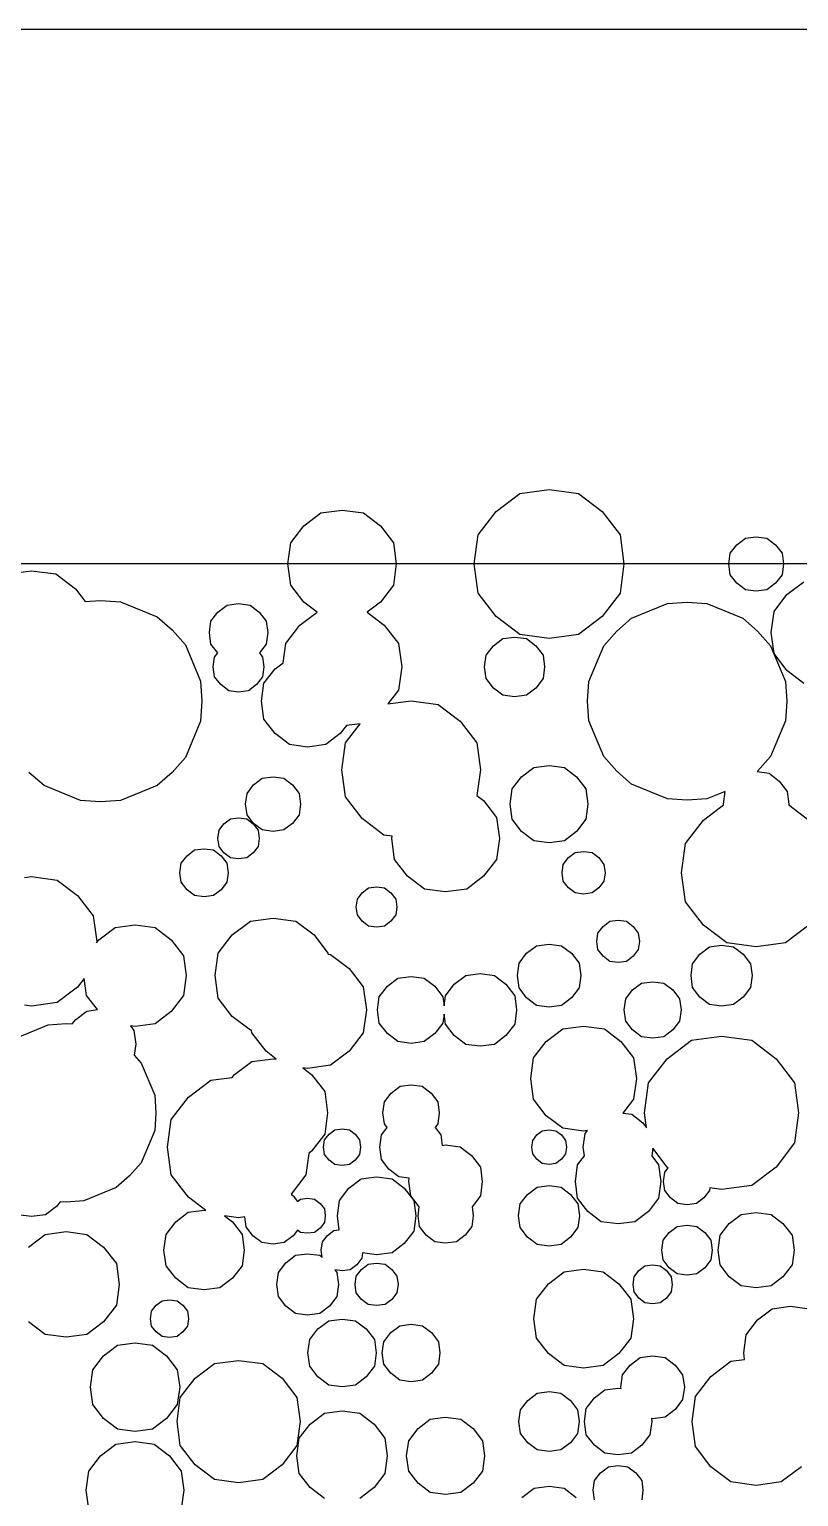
# Model space of a CAD drawing. Extents: x 58 to 158, y 90 to 190.
# Drawn here: x 81.25 to 98.53, y 156.76 to 189.7 of the extents above; entities that cross this region are included whole.
import ezdxf

# ---------------------------------------------------------------- set-up
doc = ezdxf.new("R2010")
doc.units = 0
doc.layers.get('0').update_dxf_attribs({"linetype": 'CONTINUOUS'})

msp = doc.modelspace()

# ---------------------------------------------------------------- linework, layer by layer
at = {"color": 7}
for p, q in [((157.951, 189.701), (57.9508, 189.701)), ((147.95, 177.701), (70.4494, 177.701))]:
    msp.add_line(p, q, dxfattribs=at)
at = {"color": 15}
for p, q in [((91.736, 178.882), (92.2651, 179.283)), ((92.2651, 179.283), (92.9252, 179.371)), ((92.9252, 179.371), (93.5852, 179.283)), ((93.5852, 179.283), (94.1144, 178.882)), ((91.3324, 178.355), (91.736, 178.882)), ((94.1144, 178.882), (94.5183, 178.355)), ((91.2442, 177.701), (91.3324, 178.355)), ((94.5183, 178.355), (94.6065, 177.701)), ((91.3324, 177.045), (91.2442, 177.701)), ((94.6065, 177.701), (94.5183, 177.045)), ((91.736, 176.518), (91.3324, 177.045)), ((94.5183, 177.045), (94.1144, 176.518)), ((92.2651, 176.117), (91.736, 176.518)), ((94.1144, 176.518), (93.5852, 176.117)), ((91.6725, 175.864), (91.8849, 176.025)), ((91.8849, 176.025), (92.1508, 176.059)), ((92.1508, 176.059), (92.4154, 176.025)), ((92.9252, 176.029), (92.2651, 176.117)), ((92.4154, 176.025), (92.6275, 175.864)), ((93.5852, 176.117), (92.9252, 176.029)), ((91.4756, 175.39), (91.5113, 175.653)), ((91.5113, 175.653), (91.6725, 175.864)), ((92.6275, 175.864), (92.7887, 175.653)), ((92.7887, 175.653), (92.8247, 175.39)), ((91.5113, 175.127), (91.4756, 175.39)), ((92.8247, 175.39), (92.7887, 175.127)), ((91.6725, 174.916), (91.5113, 175.127)), ((91.8849, 174.756), (91.6725, 174.916)), ((92.6275, 174.916), (92.4154, 174.756)), ((92.7887, 175.127), (92.6275, 174.916)), ((92.1508, 174.72), (91.8849, 174.756)), ((92.4154, 174.756), (92.1508, 174.72)), ((89.5766, 165.976), (89.8246, 166.009)), ((89.8246, 166.009), (90.074, 165.976)), ((89.2253, 165.626), (89.378, 165.825)), ((89.378, 165.825), (89.5766, 165.976)), ((90.074, 165.976), (90.2727, 165.825)), ((90.2727, 165.825), (90.424, 165.626)), ((89.1921, 165.38), (89.2253, 165.626)), ((89.2253, 165.133), (89.1921, 165.38)), ((90.424, 165.626), (90.4586, 165.38)), ((90.4586, 165.38), (90.424, 165.133)), ((89.1575, 164.885), (89.2874, 165.053)), ((89.2874, 165.053), (89.2253, 165.133)), ((90.424, 165.133), (90.3633, 165.053)), ((90.3633, 165.053), (90.4931, 164.885)), ((89.1205, 164.609), (89.1575, 164.885)), ((90.4931, 164.885), (90.5245, 164.65)), ((89.1575, 164.335), (89.1205, 164.609)), ((90.5245, 164.65), (90.6004, 164.66)), ((90.6004, 164.66), (90.9242, 164.616)), ((90.9242, 164.616), (91.1835, 164.419)), ((91.1835, 164.419), (91.3818, 164.162)), ((89.3272, 164.115), (89.1575, 164.335)), ((89.5491, 163.946), (89.3272, 164.115)), ((91.3818, 164.162), (91.4245, 163.841)), ((89.7848, 163.915), (89.5491, 163.946)), ((89.7749, 163.841), (89.7848, 163.915)), ((89.8179, 163.518), (89.7749, 163.841)), ((91.4245, 163.841), (91.3818, 163.518)), ((92.4415, 163.551), (92.6564, 163.714)), ((92.6564, 163.714), (92.9252, 163.75)), ((92.9252, 163.75), (93.194, 163.714)), ((93.194, 163.714), (93.4089, 163.551)), ((90.0081, 163.273), (89.8179, 163.518)), ((91.3818, 163.518), (91.1931, 163.273)), ((92.2761, 163.338), (92.4415, 163.551)), ((93.4089, 163.551), (93.5729, 163.338)), ((89.9806, 163.07), (90.0081, 163.273)), ((90.0134, 162.829), (89.9806, 163.07)), ((91.2192, 163.07), (91.1874, 162.829)), ((91.1931, 163.273), (91.2192, 163.07)), ((92.2405, 163.07), (92.2761, 163.338)), ((92.2761, 162.803), (92.2405, 163.07)), ((93.5729, 163.338), (93.6103, 163.07)), ((93.6103, 163.07), (93.5729, 162.803)), ((90.1622, 162.635), (90.0134, 162.829)), ((91.1874, 162.829), (91.0389, 162.635)), ((92.4415, 162.589), (92.2761, 162.803)), ((93.5729, 162.803), (93.4089, 162.589)), ((90.3566, 162.487), (90.1622, 162.635)), ((90.6004, 162.454), (90.3566, 162.487)), ((90.8431, 162.487), (90.6004, 162.454)), ((91.0389, 162.635), (90.8431, 162.487)), ((92.6564, 162.425), (92.4415, 162.589)), ((92.9252, 162.391), (92.6564, 162.425)), ((93.194, 162.425), (92.9252, 162.391)), ((93.4089, 162.589), (93.194, 162.425)), ((92.3149, 156.746), (92.5862, 156.953)), ((92.5862, 156.953), (92.9252, 156.997)), ((92.9252, 156.997), (93.2642, 156.953)), ((93.2642, 156.953), (93.5359, 156.746))]:
    msp.add_line(p, q, dxfattribs=at)
at = {"color": 9}
for p, q in [((87.4159, 178.554), (87.7976, 178.845)), ((87.7976, 178.845), (88.2756, 178.908)), ((88.2756, 178.908), (88.7525, 178.845)), ((88.7525, 178.845), (89.1342, 178.554)), ((87.1238, 178.174), (87.4159, 178.554)), ((89.1342, 178.554), (89.4263, 178.174)), ((87.0589, 177.701), (87.1238, 178.174)), ((89.4263, 178.174), (89.4913, 177.701)), ((80.7515, 177.476), (81.3001, 177.549)), ((81.3001, 177.549), (81.8487, 177.476)), ((87.1238, 177.227), (87.0589, 177.701)), ((89.4913, 177.701), (89.4263, 177.227)), ((81.8487, 177.476), (82.2896, 177.143)), ((87.4159, 176.846), (87.1238, 177.227)), ((89.4263, 177.227), (89.1342, 176.846)), ((82.2896, 177.143), (82.5073, 176.859)), ((82.5073, 176.859), (82.8506, 176.882)), ((82.8506, 176.882), (83.2997, 176.852)), ((83.2997, 176.852), (84.1209, 176.514)), ((87.3291, 176.33), (87.7122, 176.62)), ((87.7122, 176.62), (87.4159, 176.846)), ((89.1342, 176.846), (88.8379, 176.62)), ((88.8379, 176.62), (89.221, 176.33)), ((84.1209, 176.514), (84.4599, 176.22)), ((84.4599, 176.22), (84.7563, 175.882)), ((87.0081, 175.912), (87.3291, 176.33)), ((89.221, 176.33), (89.5421, 175.912)), ((84.7563, 175.882), (85.0967, 175.067)), ((86.9502, 175.485), (87.0081, 175.912)), ((89.5421, 175.912), (89.6137, 175.39)), ((86.5202, 175.023), (86.7682, 175.347)), ((86.7682, 175.347), (86.9502, 175.485)), ((89.6137, 175.39), (89.5421, 174.869)), ((85.0967, 175.067), (85.127, 174.619)), ((86.4651, 174.619), (86.5202, 175.023)), ((85.127, 174.619), (85.0967, 174.173)), ((86.5202, 174.217), (86.4651, 174.619)), ((89.5421, 174.869), (89.3039, 174.558)), ((89.3039, 174.558), (89.8246, 174.626)), ((89.8246, 174.626), (90.4353, 174.545)), ((90.4353, 174.545), (90.9257, 174.173)), ((85.0967, 174.173), (84.7563, 173.359)), ((86.7682, 173.893), (86.5202, 174.217)), ((88.3708, 174.074), (88.2315, 173.893)), ((88.35, 173.687), (88.6795, 174.114)), ((88.6795, 174.114), (88.3708, 174.074)), ((90.9257, 174.173), (91.2992, 173.687)), ((87.0934, 173.647), (86.7682, 173.893)), ((87.4998, 173.591), (87.0934, 173.647)), ((87.9066, 173.647), (87.4998, 173.591)), ((88.2315, 173.893), (87.9066, 173.647)), ((88.2689, 173.08), (88.35, 173.687)), ((91.2992, 173.687), (91.3818, 173.08)), ((84.7563, 173.359), (84.4599, 173.021)), ((81.5799, 172.726), (81.2408, 173.021)), ((84.4599, 173.021), (84.1209, 172.726)), ((88.35, 172.474), (88.2689, 173.08)), ((91.3818, 173.08), (91.3035, 172.504)), ((82.3997, 172.388), (81.5799, 172.726)), ((84.1209, 172.726), (83.2997, 172.388)), ((82.8506, 172.358), (82.3997, 172.388)), ((83.2997, 172.388), (82.8506, 172.358)), ((88.725, 171.986), (88.35, 172.474)), ((91.3035, 172.504), (91.4548, 172.39)), ((91.4548, 172.39), (91.7455, 172.011)), ((89.2143, 171.615), (88.725, 171.986)), ((91.7455, 172.011), (91.809, 171.54)), ((89.3974, 171.59), (89.2143, 171.615)), ((84.7919, 171.151), (84.963, 171.281)), ((84.963, 171.281), (85.175, 171.31)), ((85.175, 171.31), (85.3874, 171.281)), ((85.3874, 171.281), (85.5581, 171.151)), ((89.3907, 171.54), (89.3974, 171.59)), ((89.4539, 171.068), (89.3907, 171.54)), ((91.809, 171.54), (91.7455, 171.068)), ((84.6321, 170.771), (84.661, 170.982)), ((84.661, 170.982), (84.7919, 171.151)), ((85.5581, 171.151), (85.689, 170.982)), ((85.689, 170.982), (85.7169, 170.771)), ((89.7449, 170.691), (89.4539, 171.068)), ((91.7455, 171.068), (91.4548, 170.691)), ((84.661, 170.559), (84.6321, 170.771)), ((85.7169, 170.771), (85.689, 170.559)), ((90.1252, 170.403), (89.7449, 170.691)), ((91.4548, 170.691), (91.0745, 170.403)), ((84.7919, 170.389), (84.661, 170.559)), ((84.963, 170.259), (84.7919, 170.389)), ((85.5581, 170.389), (85.3874, 170.259)), ((85.689, 170.559), (85.5581, 170.389)), ((88.6174, 170.178), (88.7278, 170.321)), ((88.7278, 170.321), (88.8711, 170.43)), ((88.8711, 170.43), (89.0503, 170.454)), ((89.0503, 170.454), (89.2295, 170.43)), ((89.2295, 170.43), (89.3727, 170.321)), ((89.3727, 170.321), (89.4828, 170.178)), ((90.6004, 170.339), (90.1252, 170.403)), ((91.0745, 170.403), (90.6004, 170.339)), ((85.175, 170.232), (84.963, 170.259)), ((85.3874, 170.259), (85.175, 170.232)), ((88.5941, 170), (88.6174, 170.178)), ((88.6174, 169.823), (88.5941, 170)), ((89.4828, 170.178), (89.5064, 170)), ((89.5064, 170), (89.4828, 169.823)), ((88.7278, 169.679), (88.6174, 169.823)), ((88.8711, 169.57), (88.7278, 169.679)), ((89.3727, 169.679), (89.2295, 169.57)), ((89.4828, 169.823), (89.3727, 169.679)), ((89.0503, 169.547), (88.8711, 169.57)), ((89.2295, 169.57), (89.0503, 169.547)), ((81.6074, 162.653), (82.0745, 162.715)), ((82.0745, 162.715), (82.5429, 162.653)), ((95.625, 162.697), (95.8039, 162.832)), ((95.8039, 162.832), (96.0244, 162.862)), ((96.0244, 162.862), (96.2462, 162.832)), ((96.2462, 162.832), (96.4255, 162.697)), ((81.2313, 162.367), (81.6074, 162.653)), ((82.5429, 162.653), (82.9179, 162.367)), ((95.4595, 162.3), (95.4899, 162.52)), ((95.4899, 162.52), (95.625, 162.697)), ((96.4255, 162.697), (96.5606, 162.52)), ((96.5606, 162.52), (96.5909, 162.3)), ((82.9179, 162.367), (83.2044, 161.995)), ((95.4899, 162.08), (95.4595, 162.3)), ((95.625, 161.903), (95.4899, 162.08)), ((96.5606, 162.08), (96.4255, 161.903)), ((96.5909, 162.3), (96.5606, 162.08)), ((83.2044, 161.995), (83.2679, 161.53)), ((95.8039, 161.768), (95.625, 161.903)), ((96.0244, 161.739), (95.8039, 161.768)), ((96.2462, 161.768), (96.0244, 161.739)), ((96.4255, 161.903), (96.2462, 161.768)), ((83.2679, 161.53), (83.2044, 161.065)), ((83.2044, 161.065), (82.9179, 160.692)), ((81.6074, 160.408), (81.2313, 160.692)), ((82.0745, 160.346), (81.6074, 160.408)), ((82.5429, 160.408), (82.0745, 160.346)), ((82.9179, 160.692), (82.5429, 160.408)), ((84.9725, 159.421), (85.4082, 159.752)), ((85.4082, 159.752), (85.9497, 159.824)), ((85.9497, 159.824), (86.4926, 159.752)), ((86.4926, 159.752), (86.928, 159.421)), ((84.6406, 158.99), (84.9725, 159.421)), ((86.928, 159.421), (87.2603, 158.99)), ((84.5675, 158.449), (84.6406, 158.99)), ((87.2603, 158.99), (87.3333, 158.449)), ((84.6406, 157.911), (84.5675, 158.449)), ((87.3333, 158.449), (87.2603, 157.911)), ((84.9725, 157.478), (84.6406, 157.911)), ((87.2603, 157.911), (86.928, 157.478)), ((85.4082, 157.149), (84.9725, 157.478)), ((86.928, 157.478), (86.4926, 157.149)), ((85.9497, 157.076), (85.4082, 157.149)), ((86.4926, 157.149), (85.9497, 157.076))]:
    msp.add_line(p, q, dxfattribs=at)
at = {"color": 102}
for p, q in [((97.1391, 178.133), (97.3335, 178.279)), ((97.3335, 178.279), (97.5748, 178.313)), ((97.5748, 178.313), (97.8172, 178.279)), ((97.8172, 178.279), (98.0101, 178.133)), ((96.9589, 177.701), (96.992, 177.94)), ((96.992, 177.94), (97.1391, 178.133)), ((98.0101, 178.133), (98.159, 177.94)), ((98.159, 177.94), (98.1908, 177.701)), ((96.992, 177.46), (96.9589, 177.701)), ((98.1908, 177.701), (98.159, 177.46)), ((97.1391, 177.267), (96.992, 177.46)), ((97.3335, 177.121), (97.1391, 177.267)), ((98.0101, 177.267), (97.8172, 177.121)), ((98.159, 177.46), (98.0101, 177.267)), ((97.5748, 177.087), (97.3335, 177.121)), ((97.8172, 177.121), (97.5748, 177.087)), ((94.7773, 176.481), (95.5834, 176.813)), ((95.5834, 176.813), (96.0244, 176.842)), ((96.0244, 176.842), (96.4667, 176.813)), ((96.4667, 176.813), (97.2728, 176.481)), ((94.4439, 176.192), (94.7773, 176.481)), ((97.2728, 176.481), (97.6066, 176.192)), ((94.1518, 175.861), (94.4439, 176.192)), ((97.6066, 176.192), (97.8987, 175.861)), ((93.8181, 175.059), (94.1518, 175.861)), ((97.8987, 175.861), (98.232, 175.059)), ((93.7877, 174.619), (93.8181, 175.059)), ((98.232, 175.059), (98.2624, 174.619)), ((93.8181, 174.181), (93.7877, 174.619)), ((98.2624, 174.619), (98.232, 174.181)), ((94.1518, 173.379), (93.8181, 174.181)), ((98.232, 174.181), (97.8987, 173.379)), ((94.4439, 173.048), (94.1518, 173.379)), ((97.8987, 173.379), (97.6066, 173.048)), ((94.7773, 172.759), (94.4439, 173.048)), ((97.6066, 173.048), (97.5953, 173.039)), ((97.5953, 173.039), (97.8641, 173.003)), ((97.8641, 173.003), (98.0955, 172.828)), ((95.5834, 172.427), (94.7773, 172.759)), ((96.8774, 172.595), (96.4667, 172.427)), ((96.8389, 172.31), (96.8774, 172.595)), ((98.0955, 172.828), (98.2733, 172.597)), ((98.2733, 172.597), (98.3121, 172.31)), ((96.0244, 172.398), (95.5834, 172.427)), ((96.4667, 172.427), (96.0244, 172.398)), ((96.3895, 171.947), (96.8417, 172.291)), ((96.8417, 172.291), (96.8389, 172.31)), ((98.3121, 172.31), (98.3093, 172.291)), ((98.3093, 172.291), (98.7612, 171.947)), ((95.9873, 171.424), (96.3895, 171.947)), ((95.8991, 170.771), (95.9873, 171.424)), ((95.9873, 170.116), (95.8991, 170.771)), ((96.3895, 169.592), (95.9873, 170.116)), ((96.9176, 169.193), (96.3895, 169.592)), ((98.7612, 169.592), (98.2334, 169.193)), ((97.5748, 169.105), (96.9176, 169.193)), ((98.2334, 169.193), (97.5748, 169.105))]:
    msp.add_line(p, q, dxfattribs=at)
at = {"color": 142}
for p, q in [((98.268, 177.012), (98.6497, 177.301)), ((97.977, 176.633), (98.268, 177.012)), ((97.9124, 176.16), (97.977, 176.633)), ((97.977, 175.688), (97.9124, 176.16)), ((98.268, 175.309), (97.977, 175.688)), ((98.6497, 175.019), (98.268, 175.309)), ((92.0983, 172.65), (92.3078, 172.923)), ((92.3078, 172.923), (92.5823, 173.131)), ((92.5823, 173.131), (92.9252, 173.178)), ((92.9252, 173.178), (93.267, 173.131)), ((93.267, 173.131), (93.5426, 172.923)), ((93.5426, 172.923), (93.7521, 172.65)), ((92.0517, 172.31), (92.0983, 172.65)), ((93.7521, 172.65), (93.7976, 172.31)), ((92.0983, 171.97), (92.0517, 172.31)), ((93.7976, 172.31), (93.7521, 171.97)), ((92.3078, 171.697), (92.0983, 171.97)), ((93.7521, 171.97), (93.5426, 171.697)), ((92.5823, 171.488), (92.3078, 171.697)), ((93.5426, 171.697), (93.267, 171.488)), ((92.9252, 171.443), (92.5823, 171.488)), ((93.267, 171.488), (92.9252, 171.443)), ((83.9971, 160.926), (84.099, 161.06)), ((84.099, 161.06), (84.2328, 161.16)), ((84.2328, 161.16), (84.4007, 161.182)), ((84.4007, 161.182), (84.5675, 161.16)), ((84.5675, 161.16), (84.7012, 161.06)), ((84.7012, 161.06), (84.8032, 160.926)), ((83.9749, 160.76), (83.9971, 160.926)), ((83.9971, 160.594), (83.9749, 160.76)), ((84.8032, 160.926), (84.8251, 160.76)), ((84.8251, 160.76), (84.8032, 160.594)), ((84.099, 160.462), (83.9971, 160.594)), ((84.2328, 160.36), (84.099, 160.462)), ((84.7012, 160.462), (84.5675, 160.36)), ((84.8032, 160.594), (84.7012, 160.462)), ((84.4007, 160.338), (84.2328, 160.36)), ((84.5675, 160.36), (84.4007, 160.338))]:
    msp.add_line(p, q, dxfattribs=at)
at = {"color": 213}
for p, q in [((85.3281, 176.416), (85.4851, 176.622)), ((85.4851, 176.622), (85.6918, 176.779)), ((85.6918, 176.779), (85.9497, 176.813)), ((85.9497, 176.813), (86.2072, 176.779)), ((86.2072, 176.779), (86.414, 176.622)), ((86.414, 176.622), (86.5724, 176.416)), ((85.2936, 176.16), (85.3281, 176.416)), ((86.5724, 176.416), (86.6069, 176.16)), ((85.3281, 175.904), (85.2936, 176.16)), ((85.4826, 175.703), (85.3281, 175.904)), ((86.5724, 175.904), (86.4182, 175.703)), ((86.6069, 176.16), (86.5724, 175.904)), ((85.3817, 175.39), (85.4121, 175.612)), ((85.4121, 175.612), (85.4826, 175.703)), ((86.4182, 175.703), (86.4884, 175.612)), ((86.4884, 175.612), (86.5173, 175.39)), ((85.4121, 175.169), (85.3817, 175.39)), ((86.5173, 175.39), (86.4884, 175.169)), ((85.5486, 174.992), (85.4121, 175.169)), ((85.7278, 174.855), (85.5486, 174.992)), ((86.3519, 174.992), (86.173, 174.855)), ((86.4884, 175.169), (86.3519, 174.992)), ((85.9497, 174.826), (85.7278, 174.855)), ((86.173, 174.855), (85.9497, 174.826)), ((85.6216, 171.866), (85.7677, 171.978)), ((85.7677, 171.978), (85.9497, 172.001)), ((85.9497, 172.001), (86.1328, 171.978)), ((86.1328, 171.978), (86.2789, 171.866)), ((85.4851, 171.54), (85.5102, 171.722)), ((85.5102, 171.722), (85.6216, 171.866)), ((86.2789, 171.866), (86.3907, 171.722)), ((86.3907, 171.722), (86.414, 171.54)), ((85.5102, 171.359), (85.4851, 171.54)), ((85.6216, 171.214), (85.5102, 171.359)), ((86.3907, 171.359), (86.2789, 171.214)), ((86.414, 171.54), (86.3907, 171.359)), ((85.7677, 171.103), (85.6216, 171.214)), ((85.9497, 171.079), (85.7677, 171.103)), ((86.1328, 171.103), (85.9497, 171.079)), ((86.2789, 171.214), (86.1328, 171.103)), ((89.2115, 160.242), (89.3671, 160.447)), ((89.3671, 160.447), (89.571, 160.601)), ((89.571, 160.601), (89.8246, 160.634)), ((89.8246, 160.634), (90.0797, 160.601)), ((90.0797, 160.601), (90.2836, 160.447)), ((90.2836, 160.447), (90.4392, 160.242)), ((82.9179, 159.923), (83.2323, 160.163)), ((83.2323, 160.163), (83.6249, 160.215)), ((83.6249, 160.215), (84.0176, 160.163)), ((84.0176, 160.163), (84.3333, 159.923)), ((89.1769, 159.99), (89.2115, 160.242)), ((90.4392, 160.242), (90.4737, 159.99)), ((82.6766, 159.61), (82.9179, 159.923)), ((84.3333, 159.923), (84.5728, 159.61)), ((89.2115, 159.737), (89.1769, 159.99)), ((90.4737, 159.99), (90.4392, 159.737)), ((82.6244, 159.22), (82.6766, 159.61)), ((84.5728, 159.61), (84.6268, 159.22)), ((89.3671, 159.534), (89.2115, 159.737)), ((89.571, 159.38), (89.3671, 159.534)), ((90.2836, 159.534), (90.0797, 159.38)), ((90.4392, 159.737), (90.2836, 159.534)), ((82.6766, 158.83), (82.6244, 159.22)), ((84.6268, 159.22), (84.5728, 158.83)), ((89.8246, 159.345), (89.571, 159.38)), ((90.0797, 159.38), (89.8246, 159.345)), ((82.9179, 158.517), (82.6766, 158.83)), ((84.5728, 158.83), (84.3333, 158.517)), ((83.2323, 158.277), (82.9179, 158.517)), ((84.3333, 158.517), (84.0176, 158.277)), ((83.6249, 158.225), (83.2323, 158.277)), ((84.0176, 158.277), (83.6249, 158.225)), ((82.8492, 157.681), (83.1949, 157.942)), ((83.1949, 157.942), (83.6249, 158)), ((83.6249, 158), (84.0564, 157.942)), ((84.0564, 157.942), (84.4007, 157.681)), ((82.586, 157.337), (82.8492, 157.681)), ((84.4007, 157.681), (84.6638, 157.337)), ((82.5281, 156.91), (82.586, 157.337)), ((84.6638, 157.337), (84.7217, 156.91)), ((82.586, 156.482), (82.5281, 156.91)), ((84.7217, 156.91), (84.6638, 156.482))]:
    msp.add_line(p, q, dxfattribs=at)
at = {"color": 242}
for p, q in [((86.4828, 172.89), (86.7255, 172.923)), ((86.7255, 172.923), (86.9668, 172.89)), ((86.1413, 172.551), (86.2887, 172.744)), ((86.2887, 172.744), (86.4828, 172.89)), ((86.9668, 172.89), (87.1608, 172.744)), ((87.1608, 172.744), (87.3097, 172.551)), ((86.1081, 172.31), (86.1413, 172.551)), ((86.1413, 172.07), (86.1081, 172.31)), ((87.3097, 172.551), (87.3414, 172.31)), ((87.3414, 172.31), (87.3097, 172.07)), ((86.2887, 171.877), (86.1413, 172.07)), ((87.3097, 172.07), (87.1608, 171.877)), ((86.4828, 171.73), (86.2887, 171.877)), ((86.7255, 171.697), (86.4828, 171.73)), ((86.9668, 171.73), (86.7255, 171.697)), ((87.1608, 171.877), (86.9668, 171.73)), ((93.2353, 167.266), (93.6995, 167.328)), ((93.6995, 167.328), (94.1656, 167.266)), ((92.8617, 166.984), (93.2353, 167.266)), ((94.1656, 167.266), (94.5388, 166.984)), ((95.5767, 166.595), (96.121, 167.009)), ((96.121, 167.009), (96.8005, 167.1)), ((96.8005, 167.1), (97.4796, 167.009)), ((97.4796, 167.009), (98.0239, 166.595)), ((92.5766, 166.612), (92.8617, 166.984)), ((94.5388, 166.984), (94.8228, 166.612)), ((92.5146, 166.15), (92.5766, 166.612)), ((94.8228, 166.612), (94.8863, 166.15)), ((95.1604, 166.055), (95.5767, 166.595)), ((98.0239, 166.595), (98.4388, 166.055)), ((92.5766, 165.688), (92.5146, 166.15)), ((94.8863, 166.15), (94.8228, 165.688)), ((95.0694, 165.38), (95.1604, 166.055)), ((98.4388, 166.055), (98.5298, 165.38)), ((92.8617, 165.316), (92.5766, 165.688)), ((94.8228, 165.688), (94.5815, 165.373)), ((94.5815, 165.373), (94.7815, 165.347)), ((94.7815, 165.347), (95.0281, 165.159)), ((95.1149, 165.046), (95.0694, 165.38)), ((98.5298, 165.38), (98.4388, 164.706)), ((93.2353, 165.034), (92.8617, 165.316)), ((93.6995, 164.972), (93.2353, 165.034)), ((95.0281, 165.159), (95.1149, 165.046)), ((93.6928, 164.609), (93.7341, 164.915)), ((93.7867, 164.984), (93.6995, 164.972)), ((93.7341, 164.915), (93.7867, 164.984)), ((98.4388, 164.706), (98.0239, 164.164)), ((93.5662, 164.214), (93.7189, 164.414)), ((93.7189, 164.414), (93.6928, 164.609)), ((95.2542, 164.585), (95.2306, 164.414)), ((95.2306, 164.414), (95.3837, 164.214)), ((95.5767, 164.164), (95.2542, 164.585)), ((93.515, 163.841), (93.5662, 164.214)), ((95.3837, 164.214), (95.4345, 163.841)), ((95.498, 163.841), (95.5255, 164.046)), ((95.5255, 164.046), (95.6014, 164.145)), ((95.6014, 164.145), (95.5767, 164.164)), ((98.0239, 164.164), (97.4796, 163.752)), ((93.5662, 163.466), (93.515, 163.841)), ((95.4345, 163.841), (95.3837, 163.466)), ((95.5255, 163.635), (95.498, 163.841)), ((96.5331, 163.697), (96.5246, 163.635)), ((96.8005, 163.661), (96.5331, 163.697)), ((97.4796, 163.752), (96.8005, 163.661)), ((93.7962, 163.167), (93.5662, 163.466)), ((95.3837, 163.466), (95.1537, 163.167)), ((95.6525, 163.47), (95.5255, 163.635)), ((95.8176, 163.344), (95.6525, 163.47)), ((96.3979, 163.47), (96.2325, 163.344)), ((96.5246, 163.635), (96.3979, 163.47)), ((94.0978, 162.936), (93.7962, 163.167)), ((95.1537, 163.167), (94.8517, 162.936)), ((96.0244, 163.315), (95.8176, 163.344)), ((96.2325, 163.344), (96.0244, 163.315)), ((94.4757, 162.887), (94.0978, 162.936)), ((94.8517, 162.936), (94.4757, 162.887)), ((88.5694, 161.53), (88.5941, 161.717)), ((88.5941, 161.717), (88.7099, 161.867)), ((88.7099, 161.867), (88.8615, 161.983)), ((88.8615, 161.983), (89.0503, 162.008)), ((89.0503, 162.008), (89.239, 161.983)), ((89.239, 161.983), (89.3907, 161.867)), ((89.3907, 161.867), (89.505, 161.717)), ((89.505, 161.717), (89.5311, 161.53)), ((88.5941, 161.342), (88.5694, 161.53)), ((89.5311, 161.53), (89.505, 161.342)), ((88.7099, 161.192), (88.5941, 161.342)), ((88.8615, 161.078), (88.7099, 161.192)), ((89.0503, 161.053), (88.8615, 161.078)), ((89.239, 161.078), (89.0503, 161.053)), ((89.3907, 161.192), (89.239, 161.078)), ((89.505, 161.342), (89.3907, 161.192))]:
    msp.add_line(p, q, dxfattribs=at)
at = {"color": 52}
for p, q in [((93.2173, 170.771), (93.2423, 170.958)), ((93.2423, 170.958), (93.3581, 171.11)), ((93.3581, 171.11), (93.5108, 171.225)), ((93.5108, 171.225), (93.6995, 171.25)), ((93.6995, 171.25), (93.89, 171.225)), ((93.89, 171.225), (94.0414, 171.11)), ((94.0414, 171.11), (94.1571, 170.958)), ((94.1571, 170.958), (94.1835, 170.771)), ((93.2423, 170.582), (93.2173, 170.771)), ((94.1835, 170.771), (94.1571, 170.582)), ((93.3581, 170.43), (93.2423, 170.582)), ((93.5108, 170.316), (93.3581, 170.43)), ((93.6995, 170.29), (93.5108, 170.316)), ((93.89, 170.316), (93.6995, 170.29)), ((94.0414, 170.43), (93.89, 170.316)), ((94.1571, 170.582), (94.0414, 170.43)), ((96.314, 168.944), (96.5302, 169.107)), ((96.5302, 169.107), (96.8005, 169.143)), ((96.8005, 169.143), (97.0703, 169.107)), ((97.0703, 169.107), (97.2866, 168.944)), ((96.1125, 168.46), (96.1485, 168.728)), ((96.1485, 168.728), (96.314, 168.944)), ((97.2866, 168.944), (97.452, 168.728)), ((97.452, 168.728), (97.488, 168.46)), ((94.9992, 168.29), (95.25, 168.323)), ((95.25, 168.323), (95.5008, 168.29)), ((96.1485, 168.192), (96.1125, 168.46)), ((97.488, 168.46), (97.452, 168.192)), ((94.6464, 167.939), (94.7995, 168.138)), ((94.7995, 168.138), (94.9992, 168.29)), ((95.5008, 168.29), (95.7005, 168.138)), ((95.7005, 168.138), (95.855, 167.939)), ((96.314, 167.977), (96.1485, 168.192)), ((96.5302, 167.812), (96.314, 167.977)), ((97.2866, 167.977), (97.0703, 167.812)), ((97.452, 168.192), (97.2866, 167.977)), ((94.6118, 167.691), (94.6464, 167.939)), ((94.6464, 167.441), (94.6118, 167.691)), ((95.855, 167.939), (95.8882, 167.691)), ((95.8882, 167.691), (95.855, 167.441)), ((96.8005, 167.776), (96.5302, 167.812)), ((97.0703, 167.812), (96.8005, 167.776)), ((94.7995, 167.241), (94.6464, 167.441)), ((95.855, 167.441), (95.7005, 167.241)), ((94.9992, 167.09), (94.7995, 167.241)), ((95.25, 167.057), (94.9992, 167.09)), ((95.5008, 167.09), (95.25, 167.057)), ((95.7005, 167.241), (95.5008, 167.09)), ((92.4472, 158.926), (92.6592, 159.088)), ((92.6592, 159.088), (92.9252, 159.122)), ((92.9252, 159.122), (93.1912, 159.088)), ((93.1912, 159.088), (93.4036, 158.926)), ((92.2845, 158.714), (92.4472, 158.926)), ((93.4036, 158.926), (93.5662, 158.714)), ((92.2486, 158.449), (92.2845, 158.714)), ((92.2845, 158.186), (92.2486, 158.449)), ((93.5662, 158.714), (93.6018, 158.449)), ((93.6018, 158.449), (93.5662, 158.186)), ((92.4472, 157.974), (92.2845, 158.186)), ((93.5662, 158.186), (93.4036, 157.974)), ((92.6592, 157.813), (92.4472, 157.974)), ((92.9252, 157.777), (92.6592, 157.813)), ((93.1912, 157.813), (92.9252, 157.777)), ((93.4036, 157.974), (93.1912, 157.813)), ((94.0802, 157.303), (94.2566, 157.435)), ((94.2566, 157.435), (94.4757, 157.466)), ((94.4757, 157.466), (94.6947, 157.435)), ((94.6947, 157.435), (94.8697, 157.303)), ((93.9161, 156.91), (93.9465, 157.128)), ((93.9465, 157.128), (94.0802, 157.303)), ((94.8697, 157.303), (95.0048, 157.128)), ((95.0048, 157.128), (95.0337, 156.91)), ((93.9465, 156.693), (93.9161, 156.91)), ((95.0337, 156.91), (95.0048, 156.693))]:
    msp.add_line(p, q, dxfattribs=at)
at = {"color": 132}
for p, q in [((81.1389, 170.66), (81.3001, 170.682)), ((81.3001, 170.682), (81.8734, 170.605)), ((81.8734, 170.605), (82.3337, 170.257)), ((82.3337, 170.257), (82.6851, 169.8)), ((82.6851, 169.8), (82.7624, 169.23)), ((94.1366, 169.566), (94.288, 169.68)), ((94.288, 169.68), (94.4757, 169.706)), ((94.4757, 169.706), (94.663, 169.68)), ((94.663, 169.68), (94.8133, 169.566)), ((82.8118, 169.267), (83.1744, 169.541)), ((83.1744, 169.541), (83.6249, 169.602)), ((83.6249, 169.602), (84.0754, 169.541)), ((84.0754, 169.541), (84.4381, 169.267)), ((93.9973, 169.23), (94.0223, 169.416)), ((94.0223, 169.416), (94.1366, 169.566)), ((94.8133, 169.566), (94.9276, 169.416)), ((94.9276, 169.416), (94.9537, 169.23)), ((82.7567, 169.195), (82.8118, 169.267)), ((82.7624, 169.23), (82.7567, 169.195)), ((84.4381, 169.267), (84.7136, 168.908)), ((92.4207, 168.961), (92.6454, 169.131)), ((92.6454, 169.131), (92.9252, 169.168)), ((92.9252, 169.168), (93.2049, 169.131)), ((93.2049, 169.131), (93.4297, 168.961)), ((94.0223, 169.044), (93.9973, 169.23)), ((94.1366, 168.894), (94.0223, 169.044)), ((94.9276, 169.044), (94.8133, 168.894)), ((94.9537, 169.23), (94.9276, 169.044)), ((84.7136, 168.908), (84.7743, 168.46)), ((92.2129, 168.46), (92.25, 168.738)), ((92.25, 168.738), (92.4207, 168.961)), ((93.4297, 168.961), (93.6004, 168.738)), ((93.6004, 168.738), (93.6378, 168.46)), ((94.288, 168.781), (94.1366, 168.894)), ((94.4757, 168.754), (94.288, 168.781)), ((94.663, 168.781), (94.4757, 168.754)), ((94.8133, 168.894), (94.663, 168.781)), ((82.484, 168.399), (82.3337, 168.203)), ((82.5362, 168.012), (82.484, 168.399)), ((84.7743, 168.46), (84.7136, 168.012)), ((92.25, 168.183), (92.2129, 168.46)), ((93.6378, 168.46), (93.6004, 168.183)), ((82.3337, 168.203), (81.8734, 167.855)), ((82.7786, 167.698), (82.5362, 168.012)), ((84.7136, 168.012), (84.4381, 167.652)), ((92.4207, 167.959), (92.25, 168.183)), ((93.6004, 168.183), (93.4297, 167.959)), ((81.3001, 167.778), (81.1389, 167.799)), ((81.8734, 167.855), (81.3001, 167.778)), ((82.2911, 167.476), (82.5391, 167.665)), ((82.5391, 167.665), (82.7786, 167.698)), ((84.4381, 167.652), (84.0754, 167.378)), ((92.6454, 167.79), (92.4207, 167.959)), ((92.9252, 167.753), (92.6454, 167.79)), ((93.2049, 167.79), (92.9252, 167.753)), ((93.4297, 167.959), (93.2049, 167.79)), ((80.9487, 167.06), (81.6762, 167.358)), ((81.6762, 167.358), (82.0745, 167.385)), ((82.0745, 167.385), (82.2138, 167.375)), ((82.2138, 167.375), (82.2911, 167.476)), ((83.6249, 167.319), (83.5201, 167.332)), ((83.5201, 167.332), (83.6002, 167.229)), ((84.0754, 167.378), (83.6249, 167.319)), ((83.6002, 167.229), (83.6415, 166.92)), ((83.6415, 166.92), (83.6083, 166.677)), ((83.6083, 166.677), (83.7653, 166.499)), ((83.7653, 166.499), (84.0659, 165.777)), ((84.0659, 165.777), (84.0934, 165.38)), ((84.0934, 165.38), (84.0659, 164.984)), ((88.1119, 165.002), (88.2756, 165.023)), ((88.2756, 165.023), (88.4382, 165.002)), ((84.0659, 164.984), (83.7653, 164.261)), ((87.8597, 164.609), (87.8815, 164.772)), ((87.8815, 164.772), (87.981, 164.903)), ((87.981, 164.903), (88.1119, 165.002)), ((88.4382, 165.002), (88.5694, 164.903)), ((88.5694, 164.903), (88.6686, 164.772)), ((88.6686, 164.772), (88.6905, 164.609)), ((87.8815, 164.448), (87.8597, 164.609)), ((87.981, 164.317), (87.8815, 164.448)), ((88.6686, 164.448), (88.5694, 164.317)), ((88.6905, 164.609), (88.6686, 164.448)), ((83.7653, 164.261), (83.5021, 163.963)), ((88.1119, 164.218), (87.981, 164.317)), ((88.2756, 164.197), (88.1119, 164.218)), ((88.4382, 164.218), (88.2756, 164.197)), ((88.5694, 164.317), (88.4382, 164.218)), ((83.2019, 163.701), (82.4742, 163.402)), ((83.5021, 163.963), (83.2019, 163.701)), ((88.4259, 163.69), (88.7042, 163.9)), ((88.7042, 163.9), (89.0503, 163.946)), ((89.0503, 163.946), (89.396, 163.9)), ((89.396, 163.9), (89.6729, 163.69)), ((81.9408, 163.384), (81.8624, 163.281)), ((82.0745, 163.375), (81.9408, 163.384)), ((82.4742, 163.402), (82.0745, 163.375)), ((88.1683, 163.07), (88.2153, 163.413)), ((88.2153, 163.413), (88.4259, 163.69)), ((89.6729, 163.69), (89.8853, 163.413)), ((89.8853, 163.413), (89.9322, 163.07)), ((81.3001, 163.05), (80.9886, 163.092)), ((81.6116, 163.092), (81.3001, 163.05)), ((81.8624, 163.281), (81.6116, 163.092)), ((88.211, 162.756), (88.1683, 163.07)), ((89.9322, 163.07), (89.8853, 162.726)), ((96.9726, 162.898), (97.2414, 163.102)), ((97.2414, 163.102), (97.5748, 163.146)), ((97.5748, 163.146), (97.9096, 163.102)), ((97.9096, 163.102), (98.177, 162.898)), ((87.945, 162.628), (88.0925, 162.74)), ((88.0925, 162.74), (88.211, 162.756)), ((89.8853, 162.726), (89.6729, 162.45)), ((96.7687, 162.632), (96.9726, 162.898)), ((98.177, 162.898), (98.3823, 162.632)), ((87.8085, 162.3), (87.8336, 162.482)), ((87.8336, 162.482), (87.945, 162.628)), ((89.6729, 162.45), (89.396, 162.241)), ((96.7232, 162.3), (96.7687, 162.632)), ((98.3823, 162.632), (98.4264, 162.3)), ((87.0109, 162.017), (87.2285, 162.183)), ((87.2285, 162.183), (87.4998, 162.219)), ((87.4998, 162.219), (87.7715, 162.183)), ((87.7715, 162.183), (87.8307, 162.138)), ((87.8307, 162.138), (87.8085, 162.3)), ((88.7166, 162.118), (88.6051, 161.972)), ((88.7331, 162.237), (88.7166, 162.118)), ((89.0503, 162.194), (88.7331, 162.237)), ((89.396, 162.241), (89.0503, 162.194)), ((96.7687, 161.968), (96.7232, 162.3)), ((98.4264, 162.3), (98.3823, 161.968)), ((86.8066, 161.53), (86.844, 161.8)), ((86.844, 161.8), (87.0109, 162.017)), ((88.2756, 161.837), (88.1119, 161.858)), ((88.1119, 161.858), (88.1574, 161.8)), ((88.1574, 161.8), (88.193, 161.53)), ((88.4576, 161.86), (88.2756, 161.837)), ((88.6051, 161.972), (88.4576, 161.86)), ((96.9726, 161.702), (96.7687, 161.968)), ((98.3823, 161.968), (98.177, 161.702)), ((86.844, 161.259), (86.8066, 161.53)), ((88.193, 161.53), (88.1574, 161.259)), ((97.2414, 161.499), (96.9726, 161.702)), ((97.5748, 161.454), (97.2414, 161.499)), ((97.9096, 161.499), (97.5748, 161.454)), ((98.177, 161.702), (97.9096, 161.499)), ((87.0109, 161.043), (86.844, 161.259)), ((88.1574, 161.259), (87.9905, 161.043)), ((87.2285, 160.878), (87.0109, 161.043)), ((87.4998, 160.842), (87.2285, 160.878)), ((87.7715, 160.878), (87.4998, 160.842)), ((87.9905, 161.043), (87.7715, 160.878)), ((87.5577, 158.393), (87.8777, 158.636)), ((87.8777, 158.636), (88.2756, 158.688)), ((88.2756, 158.688), (88.6739, 158.636)), ((88.6739, 158.636), (88.9924, 158.393)), ((87.3139, 158.076), (87.5577, 158.393)), ((88.9924, 158.393), (89.2362, 158.076)), ((87.2603, 157.681), (87.3139, 158.076)), ((89.2362, 158.076), (89.2898, 157.681)), ((87.3139, 157.284), (87.2603, 157.681)), ((89.2898, 157.681), (89.2362, 157.284)), ((87.5577, 156.967), (87.3139, 157.284)), ((89.2362, 157.284), (88.9924, 156.967)), ((87.8777, 156.724), (87.5577, 156.967)), ((88.9924, 156.967), (88.6739, 156.724))]:
    msp.add_line(p, q, dxfattribs=at)
at = {"color": 183}
for p, q in [((85.8061, 169.373), (86.2157, 169.683)), ((86.2157, 169.683), (86.7255, 169.752)), ((86.7255, 169.752), (87.2352, 169.683)), ((87.2352, 169.683), (87.6445, 169.373)), ((85.4936, 168.967), (85.8061, 169.373)), ((87.6445, 169.373), (87.9574, 168.967)), ((85.4244, 168.46), (85.4936, 168.967)), ((87.9574, 168.967), (87.9602, 168.941)), ((87.9602, 168.941), (88.0181, 168.932)), ((88.0181, 168.932), (88.4343, 168.618)), ((85.4936, 167.953), (85.4244, 168.46)), ((88.4343, 168.618), (88.7511, 168.205)), ((88.7511, 168.205), (88.8199, 167.691)), ((85.8061, 167.546), (85.4936, 167.953)), ((88.8199, 167.691), (88.7511, 167.175)), ((86.2157, 167.236), (85.8061, 167.546)), ((86.2418, 167.233), (86.2157, 167.236)), ((86.2485, 167.175), (86.2418, 167.233)), ((86.5671, 166.762), (86.2485, 167.175)), ((88.7511, 167.175), (88.4343, 166.762)), ((86.7971, 166.587), (86.5671, 166.762)), ((88.4343, 166.762), (88.0181, 166.448)), ((85.8587, 166.241), (86.2446, 166.533)), ((86.2446, 166.533), (86.7255, 166.596)), ((86.7255, 166.596), (86.7971, 166.587)), ((87.4998, 166.379), (87.3912, 166.393)), ((87.3912, 166.393), (87.5908, 166.241)), ((88.0181, 166.448), (87.4998, 166.379)), ((84.8222, 165.731), (85.3239, 166.111)), ((85.3239, 166.111), (85.809, 166.176)), ((85.809, 166.176), (85.8587, 166.241)), ((87.5908, 166.241), (87.8858, 165.858)), ((84.4391, 165.232), (84.8222, 165.731)), ((87.8858, 165.858), (87.9507, 165.38)), ((87.9507, 165.38), (87.8858, 164.903)), ((84.3552, 164.609), (84.4391, 165.232)), ((87.8858, 164.903), (87.5908, 164.52)), ((84.4391, 163.988), (84.3552, 164.609)), ((87.5259, 164.47), (87.4614, 163.988)), ((87.5908, 164.52), (87.5259, 164.47)), ((84.8222, 163.489), (84.4391, 163.988)), ((87.4614, 163.988), (87.1291, 163.555)), ((85.2166, 163.19), (84.8222, 163.489)), ((87.1291, 163.555), (87.1774, 163.52)), ((87.1774, 163.52), (87.2755, 163.391)), ((87.2755, 163.391), (87.3442, 163.444)), ((87.3442, 163.444), (87.4998, 163.464)), ((87.4998, 163.464), (87.6558, 163.444)), ((87.6558, 163.444), (87.7796, 163.348)), ((84.5386, 162.934), (84.8212, 163.149)), ((84.8212, 163.149), (85.175, 163.196)), ((85.175, 163.196), (85.2166, 163.19)), ((85.9497, 163.025), (85.6354, 163.067)), ((85.6354, 163.067), (85.8118, 162.934)), ((86.0887, 163.044), (85.9497, 163.025)), ((86.1191, 162.821), (86.0887, 163.044)), ((87.7796, 163.348), (87.8762, 163.225)), ((87.8762, 163.225), (87.8967, 163.07)), ((87.8967, 163.07), (87.8762, 162.916)), ((84.322, 162.651), (84.5386, 162.934)), ((85.8118, 162.934), (86.028, 162.651)), ((86.2736, 162.621), (86.1191, 162.821)), ((87.2755, 162.749), (87.1774, 162.621)), ((87.3442, 162.697), (87.2755, 162.749)), ((87.7796, 162.792), (87.6558, 162.697)), ((87.8762, 162.916), (87.7796, 162.792)), ((84.274, 162.3), (84.322, 162.651)), ((86.028, 162.651), (86.0764, 162.3)), ((86.4747, 162.468), (86.2736, 162.621)), ((86.7255, 162.435), (86.4747, 162.468)), ((86.9763, 162.468), (86.7255, 162.435)), ((87.1774, 162.621), (86.9763, 162.468)), ((87.4998, 162.676), (87.3442, 162.697)), ((87.6558, 162.697), (87.4998, 162.676)), ((84.322, 161.948), (84.274, 162.3)), ((86.0764, 162.3), (86.028, 161.948)), ((84.5386, 161.667), (84.322, 161.948)), ((86.028, 161.948), (85.8118, 161.667)), ((92.91, 161.545), (93.2614, 161.811)), ((93.2614, 161.811), (93.6995, 161.87)), ((93.6995, 161.87), (94.138, 161.811)), ((94.138, 161.811), (94.4894, 161.545)), ((84.8212, 161.452), (84.5386, 161.667)), ((85.175, 161.405), (84.8212, 161.452)), ((85.5292, 161.452), (85.175, 161.405)), ((85.8118, 161.667), (85.5292, 161.452)), ((92.6426, 161.196), (92.91, 161.545)), ((94.4894, 161.545), (94.7579, 161.196)), ((92.5834, 160.76), (92.6426, 161.196)), ((94.7579, 161.196), (94.8171, 160.76)), ((87.974, 160.711), (88.2756, 160.751)), ((88.2756, 160.751), (88.5762, 160.711)), ((92.6426, 160.325), (92.5834, 160.76)), ((94.8171, 160.76), (94.7579, 160.325)), ((87.5496, 160.289), (87.7327, 160.529)), ((87.7327, 160.529), (87.974, 160.711)), ((88.5762, 160.711), (88.8175, 160.529)), ((88.8175, 160.529), (89.0005, 160.289)), ((87.5083, 159.99), (87.5496, 160.289)), ((89.0005, 160.289), (89.0418, 159.99)), ((92.91, 159.975), (92.6426, 160.325)), ((94.7579, 160.325), (94.4894, 159.975)), ((87.5496, 159.691), (87.5083, 159.99)), ((89.0418, 159.99), (89.0005, 159.691)), ((93.2614, 159.709), (92.91, 159.975)), ((94.4894, 159.975), (94.138, 159.709)), ((94.7469, 159.72), (94.9702, 159.889)), ((94.9702, 159.889), (95.25, 159.927)), ((95.25, 159.927), (95.5298, 159.889)), ((95.5298, 159.889), (95.7531, 159.72)), ((87.7327, 159.451), (87.5496, 159.691)), ((87.974, 159.268), (87.7327, 159.451)), ((88.8175, 159.451), (88.5762, 159.268)), ((89.0005, 159.691), (88.8175, 159.451)), ((93.6995, 159.65), (93.2614, 159.709)), ((94.138, 159.709), (93.6995, 159.65)), ((94.5388, 159.22), (94.5762, 159.497)), ((94.5762, 159.497), (94.7469, 159.72)), ((95.7531, 159.72), (95.9238, 159.497)), ((95.9238, 159.497), (95.9626, 159.22)), ((88.2756, 159.228), (87.974, 159.268)), ((88.5762, 159.268), (88.2756, 159.228)), ((93.9408, 158.98), (94.1793, 159.161)), ((94.1793, 159.161), (94.4757, 159.201)), ((94.4757, 159.201), (94.5416, 159.191)), ((94.5416, 159.191), (94.5388, 159.22)), ((95.9626, 159.22), (95.9238, 158.943)), ((93.7588, 158.744), (93.9408, 158.98)), ((95.9238, 158.943), (95.7531, 158.72)), ((93.7204, 158.449), (93.7588, 158.744)), ((93.7588, 158.156), (93.7204, 158.449)), ((95.2306, 158.449), (95.1907, 158.156)), ((95.25, 158.513), (95.2211, 158.517)), ((95.2211, 158.517), (95.2306, 158.449)), ((95.5298, 158.55), (95.25, 158.513)), ((95.7531, 158.72), (95.5298, 158.55)), ((93.9408, 157.919), (93.7588, 158.156)), ((95.1907, 158.156), (95.0087, 157.919)), ((94.1793, 157.739), (93.9408, 157.919)), ((95.0087, 157.919), (94.772, 157.739)), ((94.4757, 157.7), (94.1793, 157.739)), ((94.772, 157.739), (94.4757, 157.7))]:
    msp.add_line(p, q, dxfattribs=at)
at = {"color": 30}
for p, q in [((89.2912, 168.22), (89.5283, 168.4)), ((89.5283, 168.4), (89.8246, 168.44)), ((89.8246, 168.44), (90.121, 168.4)), ((90.121, 168.4), (90.3594, 168.22)), ((90.7948, 168.267), (91.0537, 168.462)), ((91.0537, 168.462), (91.3751, 168.505)), ((91.3751, 168.505), (91.6975, 168.462)), ((91.6975, 168.462), (91.9551, 168.267)), ((89.0693, 167.691), (89.1095, 167.984)), ((89.1095, 167.984), (89.2912, 168.22)), ((90.3594, 168.22), (90.5397, 167.984)), ((90.5397, 167.984), (90.5676, 167.784)), ((90.5676, 167.784), (90.5979, 168.01)), ((90.5979, 168.01), (90.7948, 168.267)), ((91.9551, 168.267), (92.1523, 168.01)), ((92.1523, 168.01), (92.1949, 167.691)), ((89.1095, 167.396), (89.0693, 167.691)), ((92.1949, 167.691), (92.1523, 167.37)), ((89.2912, 167.16), (89.1095, 167.396)), ((90.5397, 167.396), (90.3594, 167.16)), ((90.5676, 167.596), (90.5397, 167.396)), ((90.5979, 167.37), (90.5676, 167.596)), ((90.7948, 167.113), (90.5979, 167.37)), ((92.1523, 167.37), (91.9551, 167.113)), ((89.5283, 166.98), (89.2912, 167.16)), ((90.3594, 167.16), (90.121, 166.98)), ((91.0537, 166.918), (90.7948, 167.113)), ((91.9551, 167.113), (91.6975, 166.918)), ((89.8246, 166.94), (89.5283, 166.98)), ((90.121, 166.98), (89.8246, 166.94)), ((91.3751, 166.875), (91.0537, 166.918)), ((91.6975, 166.918), (91.3751, 166.875)), ((92.5354, 164.609), (92.5558, 164.762)), ((92.5558, 164.762), (92.6497, 164.884)), ((92.6497, 164.884), (92.7724, 164.977)), ((92.7724, 164.977), (92.9252, 164.998)), ((92.9252, 164.998), (93.0783, 164.977)), ((93.0783, 164.977), (93.2007, 164.884)), ((93.2007, 164.884), (93.2946, 164.762)), ((93.2946, 164.762), (93.3154, 164.609)), ((92.5558, 164.458), (92.5354, 164.609)), ((92.6497, 164.337), (92.5558, 164.458)), ((93.2946, 164.458), (93.2007, 164.337)), ((93.3154, 164.609), (93.2946, 164.458)), ((92.7724, 164.243), (92.6497, 164.337)), ((92.9252, 164.222), (92.7724, 164.243)), ((93.0783, 164.243), (92.9252, 164.222)), ((93.2007, 164.337), (93.0783, 164.243)), ((94.8351, 161.7), (94.9399, 161.838)), ((94.9399, 161.838), (95.0778, 161.943)), ((95.0778, 161.943), (95.25, 161.966)), ((95.25, 161.966), (95.4222, 161.943)), ((95.4222, 161.943), (95.5601, 161.838)), ((95.5601, 161.838), (95.6649, 161.7)), ((94.8118, 161.53), (94.8351, 161.7)), ((94.8351, 161.359), (94.8118, 161.53)), ((95.6649, 161.7), (95.6882, 161.53)), ((95.6882, 161.53), (95.6649, 161.359)), ((94.9399, 161.222), (94.8351, 161.359)), ((95.0778, 161.117), (94.9399, 161.222)), ((95.25, 161.094), (95.0778, 161.117)), ((95.4222, 161.117), (95.25, 161.094)), ((95.5601, 161.222), (95.4222, 161.117)), ((95.6649, 161.359), (95.5601, 161.222)), ((97.3501, 160.401), (97.6037, 160.732)), ((97.6037, 160.732), (97.9357, 160.984)), ((97.9357, 160.984), (98.3506, 161.039)), ((98.3506, 161.039), (98.764, 160.984)), ((97.2951, 159.99), (97.3501, 160.401)), ((96.5577, 159.461), (97.0097, 159.806)), ((97.0097, 159.806), (97.3145, 159.845)), ((97.3145, 159.845), (97.2951, 159.99)), ((96.212, 159.012), (96.5577, 159.461)), ((96.1362, 158.449), (96.212, 159.012)), ((89.9806, 158.295), (90.2561, 158.505)), ((90.2561, 158.505), (90.6004, 158.55)), ((90.6004, 158.55), (90.9436, 158.505)), ((90.9436, 158.505), (91.2192, 158.295)), ((96.212, 157.889), (96.1362, 158.449)), ((89.771, 158.021), (89.9806, 158.295)), ((91.2192, 158.295), (91.4301, 158.021)), ((89.7241, 157.681), (89.771, 158.021)), ((91.4301, 158.021), (91.4756, 157.681)), ((96.5577, 157.438), (96.212, 157.889)), ((89.771, 157.339), (89.7241, 157.681)), ((91.4756, 157.681), (91.4301, 157.339)), ((97.0097, 157.095), (96.5577, 157.438)), ((98.5933, 157.438), (98.1396, 157.095)), ((89.9806, 157.065), (89.771, 157.339)), ((91.4301, 157.339), (91.2192, 157.065)), ((90.2561, 156.857), (89.9806, 157.065)), ((90.6004, 156.81), (90.2561, 156.857)), ((90.9436, 156.857), (90.6004, 156.81)), ((91.2192, 157.065), (90.9436, 156.857)), ((97.5748, 157.019), (97.0097, 157.095)), ((98.1396, 157.095), (97.5748, 157.019))]:
    msp.add_line(p, q, dxfattribs=at)

doc.saveas('drawing.dxf')
